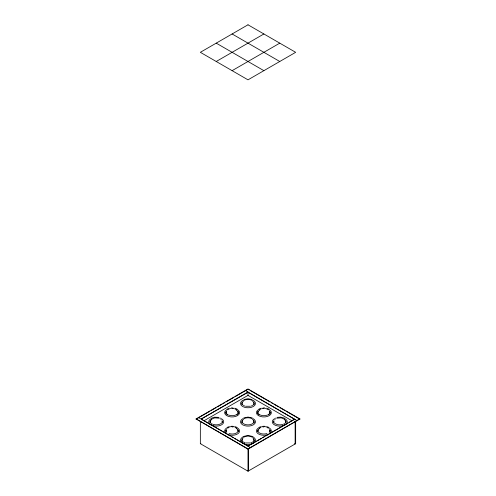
<?xml version="1.0" encoding="UTF-8"?>
<svg xmlns="http://www.w3.org/2000/svg" width="496" height="496" viewBox="0 0 496 496"><rect width="100%" height="100%" fill="white"/><g stroke="black" fill="none" stroke-linecap="round" stroke-linejoin="round"><path stroke-width="0.74" d="M210.242 421.588L210.527 420.732M222.506 421.538L222.214 422.437M226.133 412.412L226.691 411.153M226.133 430.757L226.691 429.499M238.396 412.368L237.863 413.577M242.11 402.318L242.017 403.676M242.017 403.242L242.296 402.386M238.396 430.714L238.099 431.607M242.017 421.588L242.296 420.732M242.11 439.01L242.017 440.367M242.017 439.927L242.296 439.078M258.001 411.494L257.908 412.846M257.908 412.412L258.187 411.562M258.001 429.84L257.908 431.191M257.908 430.757L258.825 429.121M270.171 412.368L269.638 413.577L268.237 414.693M270.171 430.714L269.874 431.607M273.792 421.588L273.885 421.154M210.527 420.242L210.242 422.022M226.412 411.072L226.133 412.846M238.099 413.751L238.297 413.311M242.296 420.242L242.017 422.022M254.181 403.651L253.363 404.81M253.989 404.581L254.181 404.141M254.181 421.997C252.191 425.847 243.809 425.847 241.819 421.997M253.989 422.927L254.181 422.48M254.181 440.336L253.363 441.502M253.989 441.273L254.181 440.826M269.874 413.751L270.072 413.311M238.154 431.495C236.139 434.248 232.085 434.428 229.053 433.578M285.522 422.753L286.056 421.538L286.056 422.028M210.8 420.329L211.606 419.597M221.972 422.753C219.753 425.053 216.089 425.233 213.162 424.402M242.575 401.983L243.381 401.252M258.466 411.153L258.825 410.775M242.575 438.675L242.941 438.29M269.254 432.326L269.638 431.923M211.215 419.356L214.749 417.874L219.083 418.19M237.479 413.986C234.961 415.995 231.303 416.094 228.377 414.985M236.964 414.947L237.429 414.575M242.941 419.945L243.381 419.597M268.739 414.947L269.204 414.575M274.716 419.945L275.156 419.597M284.673 423.528L285.138 423.156M227.54 409.832L229.251 409.014M243.424 400.663C246.134 398.989 249.866 398.989 252.576 400.663M252.352 405.517L252.898 405.182M227.54 428.178L229.251 427.36M243.424 419.008C246.134 417.334 249.866 417.334 252.576 419.008M259.315 409.832L261.026 409.014M259.272 410.421L259.786 410.105M243.424 437.354C246.134 435.674 249.866 435.674 252.576 437.354M259.315 428.178L261.026 427.36M259.272 428.767L259.786 428.451M252.898 441.874L251.063 442.748M216.225 61.492L263.884 33.97M232.116 70.661L279.775 43.146M196.1 418.915L248 388.951L299.9 418.915L248 449.184L196.1 418.915L248 448.88L299.9 418.915M196.1 419.219L198.09 418.078M210.068 411.159L198.747 417.694L250.647 447.659M211.401 410.39L216.058 407.7M217.391 406.931L222.053 404.24M223.38 403.471L224.713 402.702M226.046 401.934L234.031 397.321M235.364 396.552L248 389.261L249.333 390.03M248 392.317L201.395 418.915L248 392.014L248 395.374L204.061 420.744M200.341 421.513L200.341 443.684L200.868 443.374M237.274 439.94L247.988 446.121L249.333 445.358M250.666 444.59L255.322 441.899M256.655 441.13L261.318 438.439M262.644 437.67L264.647 436.517M265.974 435.748L267.307 434.98M268.64 434.211L287.947 423.063M289.28 422.294L293.936 419.604M200.341 443.684L248 471.2L295.659 443.684L295.659 421.513M227.23 409.014L229.487 408.189M211.339 418.19L214.452 417.204L218.854 417.359M259.005 409.014L261.262 408.189M227.23 427.36L229.487 426.535M259.005 427.36L261.262 426.535M243.114 436.536L248 435.42L252.886 436.536M283.507 424.161L284.127 423.863M243.809 399.516L248 398.728L252.191 399.516M251.063 406.063L251.732 405.815M243.809 417.861L248 417.074L252.191 417.861M267.623 414.985C264.697 416.094 261.039 415.995 258.521 413.986M276.917 418.19L281.251 417.874L284.785 419.356M282.838 424.402C279.911 425.233 276.247 425.053 274.028 422.753M266.947 433.578C263.915 434.428 259.861 434.248 257.846 431.495M250.337 406.255L245.663 406.255M277.146 417.359L280.668 417.105L284.661 418.19M250.337 442.947L245.663 442.947M231.217 407.935L233.008 407.935M262.992 407.935L264.783 407.935M263.147 408.617L263.884 408.592M231.217 426.275L233.008 426.275M262.992 426.275L264.783 426.275M263.147 426.963L263.884 426.938M232.116 408.592L232.853 408.617M232.116 426.938L232.853 426.963M266.513 408.189L268.77 409.014M234.738 408.189L236.995 409.014M266.513 426.535L268.77 427.36M234.738 426.535L236.995 427.36M266.749 409.014L268.46 409.832M244.268 405.815L244.937 406.063M234.974 409.014L236.685 409.832M266.749 427.36L268.46 428.178M234.974 427.36L236.685 428.178M244.937 442.748L243.102 441.874M211.873 423.863L212.493 424.161M232.116 33.97L279.775 61.492M216.225 43.146L263.884 70.661M250.66 390.798L269.954 401.934M271.287 402.702L272.62 403.471M273.947 404.24L278.609 406.931M279.936 407.7L284.592 410.384M285.925 411.153L299.9 419.219M245.353 390.482L297.253 420.751M247.473 392.014L295.132 419.529M248 395.374L291.939 420.744M294.605 443.684L295.132 443.988L295.132 421.054M202.077 419.616L227.36 434.211M228.668 434.967L230.02 435.748M231.316 436.499L233.349 437.67M234.627 438.408L236.009 439.208M248 470.586L248.527 470.896L248.527 448.725M243.102 405.182L243.648 405.517M236.214 410.105L236.728 410.421M227.763 414.693L226.362 413.577L225.829 412.368M236.214 428.451L236.728 428.767M284.394 419.597L285.2 420.329M252.619 401.252L253.425 401.983M258.571 414.575L259.036 414.947M252.619 419.597L253.059 419.945M226.796 414.575L227.261 414.947M220.844 419.597L221.284 419.945M210.862 423.156L211.327 423.528M242.637 404.81L241.819 403.651M237.175 410.775L237.534 411.153M253.059 438.29L253.425 438.675M237.175 429.121L238.092 430.757M242.637 441.502L241.819 440.336M226.362 431.923L226.746 432.326M269.309 411.153L269.867 412.412M269.309 429.499L269.867 430.757M258.137 413.577L257.604 412.368M210.478 422.753L209.944 421.538L209.944 422.028M285.473 420.242L285.758 422.022M285.473 420.732L285.758 421.588M269.588 411.072L269.867 412.846M273.786 422.437L273.494 421.538M253.704 402.386L253.983 403.242M257.703 413.311L257.901 413.751M253.704 420.242L253.983 422.022M253.704 420.732L253.983 421.588M257.901 431.607L257.604 430.714M241.819 404.141L242.011 404.581M253.704 439.078L253.983 439.927M237.813 411.562L238.092 412.412M241.819 422.48L242.011 422.927M241.819 440.826L242.011 441.273M225.928 413.311L226.126 413.751M226.126 431.607L225.829 430.714M253.89 402.318L253.983 403.676M253.89 439.01L253.983 440.367M237.999 411.494L238.092 412.846M237.999 429.84L238.092 431.191M222.115 421.154L222.208 421.588M294.605 419.219L248 446.127M273.792 421.098L273.792 422.022M273.494 421.085L273.494 422.028M270.171 411.909L270.171 412.858M270.171 430.255L270.171 431.204M269.867 430.268L269.867 431.191M257.604 411.909L257.604 412.858M257.604 430.255L257.604 431.204M248 448.266L248 471.2M238.396 411.909L238.396 412.858M238.396 430.255L238.396 431.204M226.133 430.268L226.133 431.191M225.829 411.909L225.829 412.858M225.829 430.255L225.829 431.204M222.506 421.085L222.506 422.028M222.208 421.098L222.208 422.022M253.127 436.995A7.496 4.328 0 0 1 254.324 442.463M253.772 442.903A7.496 4.328 0 0 1 253.127 443.3M252.402 443.647A7.496 4.328 0 0 1 243.598 443.647M242.873 443.3A7.496 4.328 0 0 1 242.228 442.903M241.676 442.463A7.496 4.328 0 0 1 242.873 436.995M237.243 427.819A7.496 4.328 0 0 1 238.173 433.516A7.496 4.328 0 0 1 228.501 434.763M226.337 433.733A7.496 4.328 0 0 1 226.982 427.819M230.249 426.783A7.496 4.328 0 0 1 231.173 426.684M233.052 426.684A7.496 4.328 0 0 1 233.976 426.783M221.352 418.649A7.496 4.328 0 0 1 222.289 424.347A7.496 4.328 0 0 1 212.617 425.593M211.098 424.954A7.496 4.328 0 0 1 210.453 424.557M209.901 424.117A7.496 4.328 0 0 1 211.098 418.649M219.833 418.01A7.496 4.328 0 0 1 220.627 418.302M269.018 427.819A7.496 4.328 0 0 1 269.663 433.733M267.499 434.763A7.496 4.328 0 0 1 257.827 433.516A7.496 4.328 0 0 1 258.757 427.819M262.024 426.783A7.496 4.328 0 0 1 262.948 426.684M264.827 426.684A7.496 4.328 0 0 1 265.751 426.783M253.127 418.649A7.496 4.328 0 0 1 253.351 424.83A7.496 4.328 0 0 1 242.649 424.83A7.496 4.328 0 0 1 242.873 418.649M237.243 409.479A7.496 4.328 0 0 1 237.466 415.654A7.496 4.328 0 0 1 226.759 415.654A7.496 4.328 0 0 1 226.982 409.479M230.249 408.437A7.496 4.328 0 0 1 231.173 408.338M233.052 408.338A7.496 4.328 0 0 1 233.976 408.437M284.902 418.649A7.496 4.328 0 0 1 286.099 424.117M285.547 424.557A7.496 4.328 0 0 1 284.902 424.954M283.383 425.593A7.496 4.328 0 0 1 273.711 424.347A7.496 4.328 0 0 1 274.648 418.649M275.373 418.302A7.496 4.328 0 0 1 276.167 418.01M269.018 409.479A7.496 4.328 0 0 1 269.241 415.654A7.496 4.328 0 0 1 258.534 415.654A7.496 4.328 0 0 1 258.757 409.479M262.024 408.437A7.496 4.328 0 0 1 262.948 408.338M264.827 408.338A7.496 4.328 0 0 1 265.751 408.437M253.127 400.303A7.496 4.328 0 0 1 253.351 406.484A7.496 4.328 0 0 1 242.649 406.484A7.496 4.328 0 0 1 242.873 400.303M248 24.8L200.341 52.316L248 79.837L295.659 52.316L248 24.8"/></g></svg>
